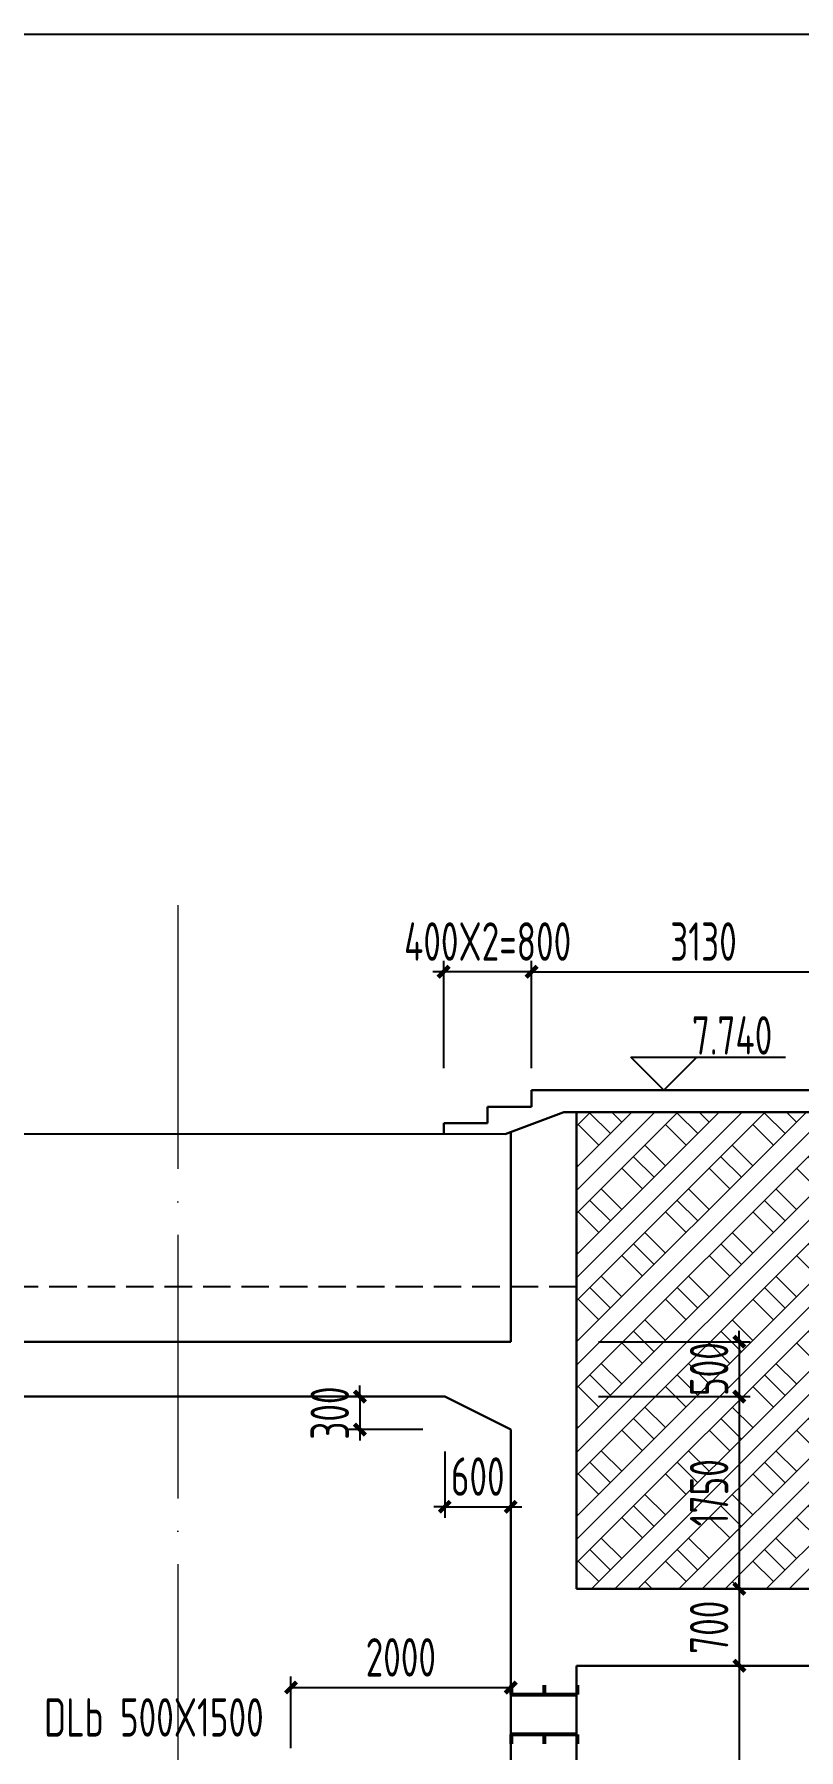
# Model space of a CAD drawing. Header units: millimetres. Extents: x -897614 to 191467, y -439928 to 101803.
# Drawn here: x -426477 to -419520, y -388830 to -373212 of the extents above; entities that cross this region are included whole.
import ezdxf

# ---------------------------------------------------------------- set-up
doc = ezdxf.new("R2010")
doc.units = ezdxf.units.MM
doc.header["$LTSCALE"] = 1000
for name, pattern in [('ACAD_ISO04W100', [30, 24, -3, 0, -3]), ('DASH', [0.35, 0.25, -0.1]), ('DASHED', [19.05, 12.7, -6.35])]:
    doc.linetypes.add(name, pattern=pattern)
for name, color, linetype in [('00JPS', 2, 'Continuous'), ('DIM_ELEV', 3, 'Continuous'), ('DIM_LEAD', 3, 'Continuous'), ('HC_ZP', 4, 'Continuous'), ('JG_TEXT', 7, 'Continuous')]:
    doc.layers.add(name, color=color, linetype=linetype)
for name, color, linetype, lineweight in [('Beam', 4, 'DASHED', 25), ('DOTE', 8, 'ACAD_ISO04W100', 9), ('PUB_HATCH', 8, 'Continuous', 18), ('WALL', 6, 'Continuous', 30)]:
    doc.layers.add(name, color=color, linetype=linetype, lineweight=lineweight)
doc.layers.add('DY', color=1, linetype='Continuous', plot=False)
doc.styles.add('TSSD', font='tssdeng.shx', dxfattribs={"width": 0.7, "bigfont": 'tssdchn.shx'})
doc.dimstyles.new('TSD', dxfattribs={"dimtxt": 350, "dimasz": 100, "dimexe": 100, "dimexo": 200, "dimgap": 100, "dimtad": 1, "dimdec": 0, "dimzin": 0, "dimdsep": 46, "dimtxsty": 'TSSD', "dimblk": 'ARCHTICK', "dimcen": 0.09, "dimclrt": 7, "dimazin": 2, "dimtfac": 1, "dimtdec": 0, "dimtix": 1, "dimtmove": 2, "dimatfit": 3, "dimfxl": 0, "dimtolj": 1, "dimtzin": 0, "dimarcsym": 0})

# ---------------------------------------------------------------- blocks, each defined once
blk = doc.blocks.new('_ArchTick')
at = {"color": 0, "linetype": 'ByBlock', "const_width": 0.4}
blk.add_lwpolyline([(-0.5, -0.5), (0.5, 0.5)], dxfattribs=at)
blk = doc.blocks.new('*D1263')
at = {"layer": 'Defpoints', "color": 0, "transparency": 16777216}
for p in [(-422141, -388264), (-424141, -389015, 0), (-422141, -389015, 0)]:
    blk.add_point(p, dxfattribs=at)
at = {"layer": 'DIM_LEAD', "color": 0, "lineweight": -2, "transparency": 16777216}
for p, q in [((-424141, -388815), (-424141, -388164)), ((-422141, -388815), (-422141, -388164)), ((-424141, -388264), (-422141, -388264))]:
    blk.add_line(p, q, dxfattribs=at)
at = {"layer": 'DIM_LEAD', "color": 0, "lineweight": -2, "transparency": 16777216, "xscale": 100, "yscale": 100, "zscale": 100, "rotation": 180}
blk.add_blockref('_ArchTick', (-424141, -388264), dxfattribs=at)
at = {"layer": 'DIM_LEAD', "color": 0, "lineweight": -2, "transparency": 16777216, "xscale": 100, "yscale": 100, "zscale": 100}
blk.add_blockref('_ArchTick', (-422141, -388264), dxfattribs=at)
at = {"layer": 'DIM_LEAD', "color": 7, "transparency": 16777216, "insert": (-423141, -387989), "char_height": 350, "attachment_point": 5, "style": 'TSSD'}
blk.add_mtext('\\A1;2000', dxfattribs=at)
blk = doc.blocks.new('*D1292')
at = {"layer": 'Defpoints', "color": 0, "transparency": 16777216}
for p in [(-421541, -385115, 0), (-421541, -385615, 0), (-420060, -385615)]:
    blk.add_point(p, dxfattribs=at)
at = {"layer": 'DIM_LEAD', "color": 0, "lineweight": -2, "transparency": 16777216}
for p, q in [((-421341, -385115), (-419960, -385115)), ((-420060, -385115), (-420060, -385015)), ((-420060, -385115), (-420060, -385615)), ((-421341, -385615), (-419960, -385615)), ((-420060, -385615), (-420060, -385715))]:
    blk.add_line(p, q, dxfattribs=at)
at = {"layer": 'DIM_LEAD', "color": 0, "lineweight": -2, "transparency": 16777216, "xscale": 100, "yscale": 100, "zscale": 100}
for p, rotation in [((-420060, -385115), 270), ((-420060, -385615), 90)]:
    blk.add_blockref('_ArchTick', p, dxfattribs=dict(at, rotation=rotation))
at = {"layer": 'DIM_LEAD', "color": 7, "transparency": 16777216, "insert": (-420335, -385365), "char_height": 350, "attachment_point": 5, "rotation": 90, "style": 'TSSD'}
blk.add_mtext('\\A1;500', dxfattribs=at)
blk = doc.blocks.new('*D1293')
at = {"layer": 'Defpoints', "color": 0, "transparency": 16777216}
for p in [(-421541, -385615, 0), (-421541, -387365), (-420060, -387365)]:
    blk.add_point(p, dxfattribs=at)
at = {"layer": 'DIM_LEAD', "color": 0, "lineweight": -2, "transparency": 16777216}
for p, q in [((-421341, -385615), (-419960, -385615)), ((-420060, -385615), (-420060, -387365)), ((-421341, -387365), (-419960, -387365))]:
    blk.add_line(p, q, dxfattribs=at)
at = {"layer": 'DIM_LEAD', "color": 0, "lineweight": -2, "transparency": 16777216, "xscale": 100, "yscale": 100, "zscale": 100}
for p, rotation in [((-420060, -385615), 90), ((-420060, -387365), 270)]:
    blk.add_blockref('_ArchTick', p, dxfattribs=dict(at, rotation=rotation))
at = {"layer": 'DIM_LEAD', "color": 7, "transparency": 16777216, "insert": (-420335, -386490), "char_height": 350, "attachment_point": 5, "rotation": 90, "style": 'TSSD'}
blk.add_mtext('\\A1;1750', dxfattribs=at)
blk = doc.blocks.new('*D1294')
at = {"layer": 'Defpoints', "color": 0, "transparency": 16777216}
for p in [(-421541, -387365), (-421541, -388065, 0), (-420060, -388065)]:
    blk.add_point(p, dxfattribs=at)
at = {"layer": 'DIM_LEAD', "color": 0, "lineweight": -2, "transparency": 16777216}
for p, q in [((-420060, -387365), (-420060, -387265)), ((-421341, -387365), (-419960, -387365)), ((-420060, -387365), (-420060, -388065)), ((-421341, -388065), (-419960, -388065)), ((-420060, -388065), (-420060, -388165))]:
    blk.add_line(p, q, dxfattribs=at)
at = {"layer": 'DIM_LEAD', "color": 0, "lineweight": -2, "transparency": 16777216, "xscale": 100, "yscale": 100, "zscale": 100}
for p, rotation in [((-420060, -387365), 270), ((-420060, -388065), 90)]:
    blk.add_blockref('_ArchTick', p, dxfattribs=dict(at, rotation=rotation))
at = {"layer": 'DIM_LEAD', "color": 7, "transparency": 16777216, "insert": (-420335, -387715), "char_height": 350, "attachment_point": 5, "rotation": 90, "style": 'TSSD'}
blk.add_mtext('\\A1;700', dxfattribs=at)
blk = doc.blocks.new('*D1295')
at = {"layer": 'Defpoints', "color": 0, "transparency": 16777216}
for p in [(-421541, -388065, 0), (-421541, -393115), (-420060, -393115)]:
    blk.add_point(p, dxfattribs=at)
at = {"layer": 'DIM_LEAD', "color": 0, "lineweight": -2, "transparency": 16777216}
for p, q in [((-421341, -388065), (-419960, -388065)), ((-420060, -388065), (-420060, -393115)), ((-421341, -393115), (-419960, -393115))]:
    blk.add_line(p, q, dxfattribs=at)
at = {"layer": 'DIM_LEAD', "color": 0, "lineweight": -2, "transparency": 16777216, "xscale": 100, "yscale": 100, "zscale": 100}
for p, rotation in [((-420060, -388065), 90), ((-420060, -393115), 270)]:
    blk.add_blockref('_ArchTick', p, dxfattribs=dict(at, rotation=rotation))
at = {"layer": 'DIM_LEAD', "color": 7, "transparency": 16777216, "insert": (-420335, -390590), "char_height": 350, "attachment_point": 5, "rotation": 90, "style": 'TSSD'}
blk.add_mtext('\\A1;5050', dxfattribs=at)
blk = doc.blocks.new('*D1372')
at = {"layer": 'Defpoints', "color": 0, "transparency": 16777216}
for p in [(-418821, -381747), (-421951, -382825, 0), (-418821, -382825, 0)]:
    blk.add_point(p, dxfattribs=at)
at = {"layer": 'DIM_LEAD', "color": 0, "lineweight": -2, "transparency": 16777216}
for p, q in [((-421951, -382625), (-421951, -381647)), ((-418821, -382625), (-418821, -381647)), ((-421951, -381747), (-418821, -381747))]:
    blk.add_line(p, q, dxfattribs=at)
at = {"layer": 'DIM_LEAD', "color": 0, "lineweight": -2, "transparency": 16777216, "xscale": 100, "yscale": 100, "zscale": 100, "rotation": 180}
blk.add_blockref('_ArchTick', (-421951, -381747), dxfattribs=at)
at = {"layer": 'DIM_LEAD', "color": 0, "lineweight": -2, "transparency": 16777216, "xscale": 100, "yscale": 100, "zscale": 100}
blk.add_blockref('_ArchTick', (-418821, -381747), dxfattribs=at)
at = {"layer": 'DIM_LEAD', "color": 7, "transparency": 16777216, "insert": (-420386, -381472), "char_height": 350, "attachment_point": 5, "style": 'TSSD'}
blk.add_mtext('\\A1;3130', dxfattribs=at)
blk = doc.blocks.new('*D1376')
at = {"layer": 'Defpoints', "color": 0, "transparency": 16777216}
for p in [(-422751, -381747), (-422751, -382825, 0), (-421951, -382825, 0)]:
    blk.add_point(p, dxfattribs=at)
at = {"layer": 'DIM_LEAD', "color": 0, "lineweight": -2, "transparency": 16777216}
for p, q in [((-422751, -382625), (-422751, -381647)), ((-421951, -382625), (-421951, -381647)), ((-422751, -381747), (-422851, -381747)), ((-421951, -381747), (-422751, -381747)), ((-421951, -381747), (-421851, -381747))]:
    blk.add_line(p, q, dxfattribs=at)
at = {"layer": 'DIM_LEAD', "color": 0, "lineweight": -2, "transparency": 16777216, "xscale": 100, "yscale": 100, "zscale": 100}
blk.add_blockref('_ArchTick', (-422751, -381747), dxfattribs=at)
at = {"layer": 'DIM_LEAD', "color": 0, "lineweight": -2, "transparency": 16777216, "xscale": 100, "yscale": 100, "zscale": 100, "rotation": 180}
blk.add_blockref('_ArchTick', (-421951, -381747), dxfattribs=at)
at = {"layer": 'DIM_LEAD', "color": 7, "transparency": 16777216, "insert": (-422351, -381472), "char_height": 350, "attachment_point": 5, "style": 'TSSD'}
blk.add_mtext('\\A1;400X2=800', dxfattribs=at)
blk = doc.blocks.new('*D1867')
at = {"layer": 'Defpoints', "color": 0, "transparency": 16777216}
for p in [(-422741, -385915), (-422141, -385915, 0), (-422141, -386618)]:
    blk.add_point(p, dxfattribs=at)
at = {"layer": 'DIM_LEAD', "color": 0, "lineweight": -2, "transparency": 16777216}
for p, q in [((-422741, -386115), (-422741, -386718)), ((-422141, -386115), (-422141, -386718)), ((-422741, -386618), (-422841, -386618)), ((-422741, -386618), (-422141, -386618)), ((-422141, -386618), (-422041, -386618))]:
    blk.add_line(p, q, dxfattribs=at)
at = {"layer": 'DIM_LEAD', "color": 0, "lineweight": -2, "transparency": 16777216, "xscale": 100, "yscale": 100, "zscale": 100}
blk.add_blockref('_ArchTick', (-422741, -386618), dxfattribs=at)
at = {"layer": 'DIM_LEAD', "color": 0, "lineweight": -2, "transparency": 16777216, "xscale": 100, "yscale": 100, "zscale": 100, "rotation": 180}
blk.add_blockref('_ArchTick', (-422141, -386618), dxfattribs=at)
at = {"layer": 'DIM_LEAD', "color": 7, "transparency": 16777216, "insert": (-422441, -386343), "char_height": 350, "attachment_point": 5, "style": 'TSSD'}
blk.add_mtext('\\A1;600', dxfattribs=at)
blk = doc.blocks.new('*D1868')
at = {"layer": 'Defpoints', "color": 0, "transparency": 16777216}
for p in [(-422741, -385615, 0), (-423513, -385915), (-422741, -385915)]:
    blk.add_point(p, dxfattribs=at)
at = {"layer": 'DIM_LEAD', "color": 0, "lineweight": -2, "transparency": 16777216}
for p, q in [((-423513, -385615), (-423513, -385515)), ((-422941, -385615), (-423613, -385615)), ((-423513, -385615), (-423513, -385915)), ((-422941, -385915), (-423613, -385915)), ((-423513, -385915), (-423513, -386015))]:
    blk.add_line(p, q, dxfattribs=at)
at = {"layer": 'DIM_LEAD', "color": 0, "lineweight": -2, "transparency": 16777216, "xscale": 100, "yscale": 100, "zscale": 100}
for p, rotation in [((-423513, -385615), 270), ((-423513, -385915), 90)]:
    blk.add_blockref('_ArchTick', p, dxfattribs=dict(at, rotation=rotation))
at = {"layer": 'DIM_LEAD', "color": 7, "transparency": 16777216, "insert": (-423788, -385765), "char_height": 350, "attachment_point": 5, "rotation": 90, "style": 'TSSD'}
blk.add_mtext('\\A1;300', dxfattribs=at)

msp = doc.modelspace()

# ---------------------------------------------------------------- hatches: boundary and pattern name
at = {"layer": 'PUB_HATCH'}
h = msp.add_hatch(dxfattribs=at)
h.set_pattern_fill('夯实土壤', color=256, scale=100)
h.set_pattern_definition([(45, (-6857.15, -127801.8), (-397.394, 397.394), []), (45, (-6647.15, -127801.8), (-397.394, 397.394), []), (45, (-6437.15, -127801.8), (-397.394, 397.394), []), (135, (-6857.15, -127801.8), (-397.394, -397.394), [265, -297]), (135, (-6752.15, -127696.8), (-397.394, -397.394), [265, -297]), (135, (-6647.15, -127591.8), (-397.394, -397.394), [265, -297])])
h.paths.add_polyline_path([(-417565.53462, -387065.43207), (-417865.53462, -387365.43207), (-410739.95646, -387365.43207), (-413487.45646, -385795.43207), (-414621.06535, -385795.43207), (-414621.06535, -385825.43207), (-414921.06535, -385825.43207), (-414921.06535, -385501.94127), (-419254.95646, -383025.43207), (-421541.01692, -383025.43207), (-421541.01692, -385115.43142), (-421541.01692, -385115.43207), (-421541.01692, -387365.43207), (-417865.53462, -387365.43207), (-418165.53462, -387065.43207)])
h.paths.add_polyline_path([(-420099.341, -385707.35515), (-420099.341, -385023.50899), (-420557.03331, -385023.50899), (-420557.03331, -385707.35515)], flags=24)
h.paths.add_polyline_path([(-420099.341, -386907.73976), (-420099.341, -386073.12438), (-420557.03331, -386073.12438), (-420557.03331, -386907.73976)], flags=24)
h.paths.add_polyline_path([(-418422.99315, -383750.68107), (-418083.71044, -383156.93634), (-418481.09865, -382929.85736), (-418820.38136, -383523.60209)], flags=9)
h.paths.add_polyline_path([(-412182.99315, -386790.68107), (-411843.71044, -386196.93634), (-412241.09865, -385969.85736), (-412580.38136, -386563.60209)], flags=24)
h.paths.add_polyline_path([(-415646.05842, -386323.96126), (-413745.0666, -386323.96126), (-413745.0666, -385899.9228), (-415646.05842, -385899.9228)], flags=24)
h.paths.add_polyline_path([(-417680.6823, -387085.08702), (-416747.79769, -387085.08702), (-416747.79769, -386661.04856), (-417680.6823, -386661.04856)], flags=25)
h.paths.add_polyline_path([(-419423.88347, -385652.87498), (-416316.41807, -385652.87498), (-416316.41807, -385139.09546), (-419423.88347, -385139.09546)], flags=24)

# ---------------------------------------------------------------- linework, layer by layer
at = {"layer": '00JPS', "color": 11, "linetype": 'Continuous', "const_width": 36, "elevation": 0}
for points in [[(-422134.33202, -388239.20129), (-422134.33202, -388329.20129)], [(-421834.33202, -388239.20129), (-421834.33202, -388329.20129)], [(-421534.33202, -388239.20129), (-421534.33202, -388329.20129)], [(-422134.33202, -388329.20129), (-422134.33202, -388329.20129), (-421834.33202, -388329.20129)], [(-421534.33202, -388329.20129), (-421534.33202, -388329.20129), (-421834.33202, -388329.20129)], [(-421834.33202, -388688.52391), (-422134.33202, -388688.52391), (-422134.33202, -388688.52391)], [(-422134.33202, -388688.52391), (-422134.33202, -388778.52391)], [(-421834.33202, -388688.52391), (-421534.33202, -388688.52391), (-421534.33202, -388688.52391)], [(-421834.33202, -388688.52391), (-421834.33202, -388778.52391)], [(-421534.33202, -388688.52391), (-421534.33202, -388778.52391)]]:
    msp.add_lwpolyline(points, dxfattribs=at)
at = {"layer": 'Beam', "color": 8, "linetype": 'DASH'}
for p, q in [((-421541.01746, -384615.43207), (-439541.018, -384615.43207, 0)), ((-421541.01692, -385115.43207, 0), (-421541.01746, -384615.43207))]:
    msp.add_line(p, q, dxfattribs=at)
at = {"layer": 'DIM_ELEV'}
for p, q in [((-420747.06882, -382825.43207, 0), (-421047.06882, -382525.43207, 0)), ((-421047.06882, -382525.43207, 0), (-419638.2764, -382525.43207, 0)), ((-420747.06882, -382825.43207, 0), (-420447.06882, -382525.43207, 0))]:
    msp.add_line(p, q, dxfattribs=at)
at = {"layer": 'DOTE', "ltscale": 0.1}
msp.add_line((-425171.13811, -381141.21426, 0), (-425171.13811, -396883.44943, 0), dxfattribs=at)
at = {"layer": 'DY'}
msp.add_lwpolyline([(-373297.95568, -415212.07111), (-447547.95568, -415212.07111), (-447547.95568, -373212.07111), (-373297.95568, -373212.07111)], close=True, dxfattribs=at)
at = {"layer": 'HC_ZP', "color": 7}
msp.add_line((-422190.53183, -383225.43207, 0), (-440244.87066, -383225.43207, 0), dxfattribs=at)
at = {"layer": 'WALL'}
for p, q in [((-418821.06535, -382825.43207, 0), (-421951.06535, -382825.43207, 0)), ((-421951.06535, -382825.43207, 0), (-421951.06535, -382975.43207, 0)), ((-421951.06535, -382975.43207, 0), (-422351.06535, -382975.43207, 0)), ((-422351.06535, -382975.43207, 0), (-422351.06535, -383125.43207, 0)), ((-422190.53183, -383225.43207, 0), (-421657.1985, -383025.43207, 0)), ((-421657.1985, -383025.43207, 0), (-419254.95646, -383025.43207, 0)), ((-421541.01692, -385115.43142, 0), (-421541.01692, -383025.43207, 0)), ((-422351.06535, -383125.43207, 0), (-422751.06535, -383125.43207, 0)), ((-422751.06535, -383125.43207, 0), (-422751.06535, -383225.43207, 0)), ((-422141.01746, -385115.43207, 0), (-422141.01746, -383206.86418, 0)), ((-422141.01746, -385115.43207, 0), (-439541.01746, -385115.43207, 0)), ((-421541.01692, -387365.43207, 0), (-421541.01692, -385115.43207, 0)), ((-422741.01746, -385615.43207, 0), (-438541.01746, -385615.43207, 0)), ((-422141.01746, -385915.43207, 0), (-422741.01746, -385615.43207, 0)), ((-422141.01746, -390015.43207, 0), (-422141.01746, -385915.43207, 0)), ((-410739.95646, -387365.43207, 0), (-421541.01692, -387365.43207, 0)), ((-421541.01692, -394815.43207, 0), (-421541.01692, -388065.43207, 0)), ((-410220.40401, -388065.43207, 0), (-421541.01692, -388065.43207, 0))]:
    msp.add_line(p, q, dxfattribs=at)

# ---------------------------------------------------------------- texts
at = {"layer": 'DIM_ELEV', "style": 'TSSD', "width": 0.7}
msp.add_text('7.740', height=350, dxfattribs=at).set_placement((-420491.54343, -382501.33702, 0))
at = {"layer": 'JG_TEXT', "style": 'TSSD', "width": 0.7}
msp.add_text('DLb 500X1500', height=350, dxfattribs=at).set_placement((-426388.35869, -388710.64764, 0))

# ---------------------------------------------------------------- dimensions: what is measured, and where the dimension line sits
at = {"layer": 'DIM_LEAD'}
dim = msp.add_linear_dim(base=(-422751.06535, -381747.16346), p1=(-421951.06535, -382825.43207, 0), p2=(-422751.06535, -382825.43207, 0), text='400X2=<>', dimstyle='TSD', dxfattribs=at)
dim.commit()
dim.dimension.update_dxf_attribs({"geometry": '*D1376', "text_midpoint": (-422351.06535, -381472.16346)})
for base, p1, p2, picture, middle in [((-418821.06535, -381747.16346), (-421951.06535, -382825.43207, 0), (-418821.06535, -382825.43207, 0), '*D1372', (-420386.06535, -381472.16346)), ((-422141.01746, -386618.00057), (-422741.01746, -385915.43207), (-422141.01746, -385915.43207, 0), '*D1867', (-422441.01746, -386343.00057)), ((-422141.01746, -388264.37723), (-424141.01746, -389015.43207, 0), (-422141.01746, -389015.43207, 0), '*D1263', (-423141.01746, -387989.37723))]:
    dim = msp.add_linear_dim(base=base, p1=p1, p2=p2, dimstyle='TSD', dxfattribs=at)
    dim.commit()
    dim.dimension.update_dxf_attribs({"geometry": picture, "text_midpoint": middle})
for base, p1, p2, picture, middle in [((-420059.91792, -385615.43207), (-421541.01692, -385115.43207, 0), (-421541.01692, -385615.43207, 0), '*D1292', (-420334.91792, -385365.43207)), ((-423512.86281, -385915.43207), (-422741.01746, -385615.43207, 0), (-422741.01746, -385915.43207), '*D1868', (-423787.86281, -385765.43207)), ((-420059.91792, -387365.43207), (-421541.01692, -385615.43207, 0), (-421541.01692, -387365.43207), '*D1293', (-420334.91792, -386490.43207)), ((-420059.91792, -388065.43207), (-421541.01692, -387365.43207), (-421541.01692, -388065.43207, 0), '*D1294', (-420334.91792, -387715.43207)), ((-420059.91792, -393115.43207), (-421541.01692, -388065.43207, 0), (-421541.01692, -393115.43207), '*D1295', (-420334.91792, -390590.43207))]:
    dim = msp.add_linear_dim(base=base, p1=p1, p2=p2, angle=90, dimstyle='TSD', dxfattribs=at)
    dim.commit()
    dim.dimension.update_dxf_attribs({"geometry": picture, "text_midpoint": middle})

doc.saveas('drawing.dxf')
